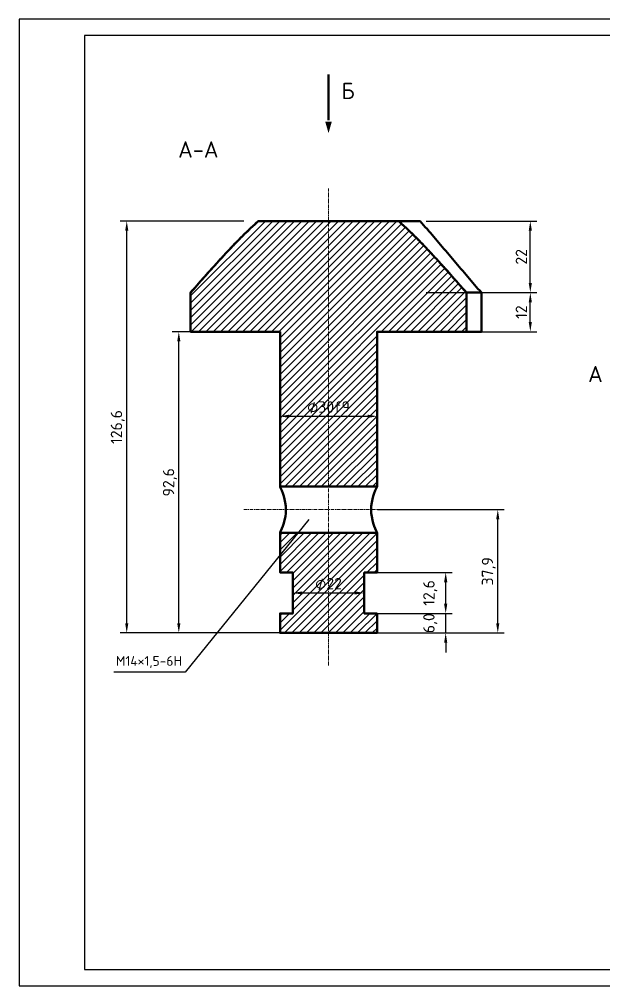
# Model space of a CAD drawing. Header units: millimetres. Extents: x 0 to 420, y 0 to 297.
# Drawn here: x 0 to 179.5, y 0 to 297 of the extents above; entities that cross this region are included whole.
import ezdxf
from ezdxf.enums import TextEntityAlignment as Align

# ---------------------------------------------------------------- set-up
doc = ezdxf.new("R2010")
doc.units = ezdxf.units.MM
doc.header["$LTSCALE"] = 0.35
doc.linetypes.add('CENTER', pattern=[5.08, 3.175, -0.635, 0.635, -0.635])
for name, color, linetype in [('00_РАМКА', 7, 'Continuous'), ('08_ТЕКСТ', 7, 'Continuous'), ('09_РАЗМЕРЫ', 7, 'Continuous')]:
    doc.layers.add(name, color=color, linetype=linetype)
for name, color, linetype, lineweight in [('07_ОСИ', 2, 'CENTER', 18), ('20_ВИДИМЫЕ', 7, 'Continuous', 50), ('23_ШТРИХОВКА', 7, 'Continuous', 18)]:
    doc.layers.add(name, color=color, linetype=linetype, lineweight=lineweight)
doc.styles.add('ГОСТ', font='isocpeur.ttf')
doc.dimstyles.new('ГОСТ', dxfattribs={"dimtxt": 3.5, "dimasz": 3, "dimexe": 2, "dimexo": 0, "dimgap": 1, "dimtad": 1, "dimdec": 1, "dimtxsty": 'ГОСТ', "dimcen": 2.5, "dimclrd": 7, "dimclre": 7, "dimclrt": 7, "dimazin": 3, "dimtfac": 1, "dimtmove": 0, "dimatfit": 3, "dimarcsym": 0})

msp = doc.modelspace()

# ---------------------------------------------------------------- hatches: boundary and pattern name
at = {"layer": '09_РАЗМЕРЫ'}
msp.add_hatch(color=7, dxfattribs=at).paths.add_polyline_path([(95, 262), (94, 265.5), (96, 265.5)])
at = {"layer": '23_ШТРИХОВКА'}
h = msp.add_hatch(dxfattribs=at)
h.set_pattern_fill('ANSI31', scale=0.5)
h.paths.add_polyline_path([(109.9, 200.2), (109.9, 199.8), (109.9, 199.4), (109.9, 199), (109.9, 198.6), (109.9, 198.2), (109.9, 197.8), (109.9, 197.4), (109.9, 197), (109.9, 196.6), (109.9, 196.2), (109.9, 195.8), (109.9, 195.4), (109.9, 195), (109.9, 194.6), (109.9, 194.2), (109.9, 193.8), (109.9, 193.4), (109.9, 193), (109.9, 192.6), (109.9, 192.2), (109.9, 191.8), (109.9, 191.4), (109.9, 191), (109.9, 190.6), (109.9, 190.2), (109.9, 189.8), (109.9, 189.39), (109.9, 188.99), (109.9, 188.59), (109.9, 188.19), (109.9, 187.79), (109.9, 187.39), (109.9, 186.99), (109.9, 186.59), (109.9, 186.19), (109.9, 185.79), (109.9, 185.39), (109.9, 184.99), (109.9, 184.59), (109.9, 184.19), (109.9, 183.79), (109.9, 183.39), (109.9, 182.99), (109.9, 182.59), (109.9, 182.19), (109.9, 181.79), (109.9, 181.39), (109.9, 180.99), (109.9, 180.59), (109.9, 180.19), (109.9, 179.79), (109.9, 179.39), (109.9, 178.99), (109.9, 178.59), (109.9, 178.19), (109.9, 177.79), (109.9, 177.39), (109.9, 176.99), (109.9, 176.59), (109.9, 176.19), (109.9, 175.79), (109.9, 175.39), (109.9, 174.99), (109.9, 174.59), (109.9, 174.19), (109.9, 173.79), (109.9, 173.39), (109.9, 172.99), (109.9, 172.59), (109.9, 172.19), (109.9, 171.79), (109.9, 171.39), (109.9, 170.99), (109.9, 170.59), (109.9, 170.19), (109.9, 169.79), (109.9, 169.39), (109.9, 168.99), (109.9, 168.59), (109.9, 168.19), (109.9, 167.79), (109.9, 167.39), (109.9, 166.98), (109.9, 166.58), (109.9, 166.18), (109.9, 165.78), (109.9, 165.38), (109.9, 164.98), (109.9, 164.58), (109.9, 164.18), (109.9, 163.78), (109.9, 163.38), (109.9, 162.98), (109.9, 162.58), (109.9, 162.18), (109.9, 161.78), (109.9, 161.38), (109.9, 160.98), (109.9, 160.58), (109.9, 160.18), (109.9, 159.78), (109.9, 159.38), (109.9, 158.98), (109.9, 158.58), (109.9, 158.18), (109.9, 157.78), (109.9, 157.38), (109.9, 156.98), (109.9, 156.58), (109.9, 156.18), (109.9, 155.78), (109.9, 155.38), (109.9, 154.98), (109.9, 154.58), (109.9, 154.18), (109.9, 153.78), (109.88, 153.4), (109.48, 153.4), (109.08, 153.4), (108.68, 153.4), (108.28, 153.4), (107.88, 153.4), (107.48, 153.4), (107.08, 153.4), (106.68, 153.4), (106.28, 153.4), (105.88, 153.4), (105.48, 153.4), (105.08, 153.4), (104.68, 153.4), (104.28, 153.4), (103.88, 153.4), (103.48, 153.4), (103.08, 153.4), (102.68, 153.4), (102.28, 153.4), (101.88, 153.4), (101.48, 153.4), (101.07, 153.4), (100.67, 153.4), (100.27, 153.4), (99.87, 153.4), (99.47, 153.4), (99.07, 153.4), (98.67, 153.4), (98.27, 153.4), (97.87, 153.4), (97.47, 153.4), (97.07, 153.4), (96.67, 153.4), (96.27, 153.4), (95.87, 153.4), (95.47, 153.4), (95.07, 153.4), (94.67, 153.4), (94.27, 153.4), (93.87, 153.4), (93.47, 153.4), (93.07, 153.4), (92.67, 153.4), (92.27, 153.4), (91.87, 153.4), (91.47, 153.4), (91.07, 153.4), (90.67, 153.4), (90.27, 153.4), (89.87, 153.4), (89.47, 153.4), (89.07, 153.4), (88.67, 153.4), (88.27, 153.4), (87.87, 153.4), (87.47, 153.4), (87.07, 153.4), (86.67, 153.4), (86.27, 153.4), (85.87, 153.4), (85.47, 153.4), (85.07, 153.4), (84.67, 153.4), (84.27, 153.4), (83.87, 153.4), (83.47, 153.4), (83.07, 153.4), (82.67, 153.4), (82.27, 153.4), (81.87, 153.4), (81.47, 153.4), (81.07, 153.4), (80.67, 153.4), (80.27, 153.4), (80.1, 153.63), (80.1, 154.03), (80.1, 154.43), (80.1, 154.84), (80.1, 155.24), (80.1, 155.64), (80.1, 156.04), (80.1, 156.44), (80.1, 156.84), (80.1, 157.24), (80.1, 157.64), (80.1, 158.04), (80.1, 158.44), (80.1, 158.84), (80.1, 159.24), (80.1, 159.64), (80.1, 160.04), (80.1, 160.44), (80.1, 160.84), (80.1, 161.24), (80.1, 161.64), (80.1, 162.04), (80.1, 162.44), (80.1, 162.84), (80.1, 163.24), (80.1, 163.64), (80.1, 164.04), (80.1, 164.44), (80.1, 164.84), (80.1, 165.24), (80.1, 165.64), (80.1, 166.04), (80.1, 166.44), (80.1, 166.84), (80.1, 167.24), (80.1, 167.64), (80.1, 168.04), (80.1, 168.44), (80.1, 168.84), (80.1, 169.24), (80.1, 169.64), (80.1, 170.04), (80.1, 170.44), (80.1, 170.84), (80.1, 171.24), (80.1, 171.64), (80.1, 172.04), (80.1, 172.44), (80.1, 172.84), (80.1, 173.24), (80.1, 173.64), (80.1, 174.04), (80.1, 174.44), (80.1, 174.84), (80.1, 175.24), (80.1, 175.64), (80.1, 176.04), (80.1, 176.44), (80.1, 176.84), (80.1, 177.25), (80.1, 177.65), (80.1, 178.05), (80.1, 178.45), (80.1, 178.85), (80.1, 179.25), (80.1, 179.65), (80.1, 180.05), (80.1, 180.45), (80.1, 180.85), (80.1, 181.25), (80.1, 181.65), (80.1, 182.05), (80.1, 182.45), (80.1, 182.85), (80.1, 183.25), (80.1, 183.65), (80.1, 184.05), (80.1, 184.45), (80.1, 184.85), (80.1, 185.25), (80.1, 185.65), (80.1, 186.05), (80.1, 186.45), (80.1, 186.85), (80.1, 187.25), (80.1, 187.65), (80.1, 188.05), (80.1, 188.45), (80.1, 188.85), (80.1, 189.25), (80.1, 189.65), (80.1, 190.05), (80.1, 190.45), (80.1, 190.85), (80.1, 191.25), (80.1, 191.65), (80.1, 192.05), (80.1, 192.45), (80.1, 192.85), (80.1, 193.25), (80.1, 193.65), (80.1, 194.05), (80.1, 194.45), (80.1, 194.85), (80.1, 195.25), (80.1, 195.65), (80.1, 196.05), (80.1, 196.45), (80.1, 196.85), (80.1, 197.25), (80.1, 197.65), (80.1, 198.05), (80.1, 198.45), (80.1, 198.85), (80.1, 199.25), (80.1, 199.65), (80.1, 200.06), (80.1, 200.46), (80.1, 200.86), (79.84, 201), (79.44, 201), (79.04, 201), (78.64, 201), (78.24, 201), (77.84, 201), (77.44, 201), (77.04, 201), (76.64, 201), (76.24, 201), (75.84, 201), (75.44, 201), (75.04, 201), (74.64, 201), (74.24, 201), (73.84, 201), (73.44, 201), (73.04, 201), (72.64, 201), (72.24, 201), (71.84, 201), (71.44, 201), (71.04, 201), (70.64, 201), (70.24, 201), (69.84, 201), (69.44, 201), (69.04, 201), (68.64, 201), (68.24, 201), (67.84, 201), (67.44, 201), (67.04, 201), (66.64, 201), (66.24, 201), (65.84, 201), (65.44, 201), (65.04, 201), (64.64, 201), (64.24, 201), (63.84, 201), (63.44, 201), (63.04, 201), (62.64, 201), (62.24, 201), (61.84, 201), (61.44, 201), (61.04, 201), (60.64, 201), (60.24, 201), (59.84, 201), (59.44, 201), (59.04, 201), (58.63, 201), (58.23, 201), (57.83, 201), (57.43, 201), (57.03, 201), (56.63, 201), (56.23, 201), (55.83, 201), (55.43, 201), (55.03, 201), (54.63, 201), (54.23, 201), (53.83, 201), (53.43, 201), (53.03, 201), (52.63, 201), (52.61, 201.38), (52.61, 201.78), (52.61, 202.18), (52.61, 202.58), (52.61, 202.98), (52.61, 203.38), (52.61, 203.78), (52.61, 204.18), (52.61, 204.58), (52.61, 204.98), (52.61, 205.38), (52.61, 205.78), (52.61, 206.18), (52.61, 206.58), (52.61, 206.98), (52.61, 207.39), (52.61, 207.79), (52.61, 208.19), (52.61, 208.59), (52.61, 208.99), (52.61, 209.39), (52.61, 209.79), (52.61, 210.19), (52.61, 210.59), (52.61, 210.99), (52.61, 211.39), (52.61, 211.79), (52.61, 212.19), (52.61, 212.59), (52.61, 212.99), (52.87, 213.29), (53.13, 213.59), (53.4, 213.89), (53.66, 214.2), (53.92, 214.5), (54.19, 214.8), (54.45, 215.1), (54.72, 215.4), (54.98, 215.7), (55.25, 216), (55.51, 216.3), (55.78, 216.6), (56.04, 216.9), (56.31, 217.2), (56.57, 217.5), (56.84, 217.8), (57.1, 218.1), (57.37, 218.39), (57.64, 218.69), (57.9, 218.99), (58.17, 219.29), (58.44, 219.59), (58.7, 219.89), (58.97, 220.18), (59.24, 220.48), (59.51, 220.78), (59.77, 221.08), (60.04, 221.37), (60.31, 221.67), (60.58, 221.97), (60.85, 222.26), (61.12, 222.56), (61.39, 222.85), (61.66, 223.15), (61.93, 223.44), (62.2, 223.74), (62.47, 224.03), (62.74, 224.33), (63.01, 224.62), (63.29, 224.91), (63.56, 225.21), (63.83, 225.5), (64.11, 225.79), (64.38, 226.08), (64.65, 226.37), (64.93, 226.66), (65.2, 226.96), (65.48, 227.24), (65.76, 227.53), (66.03, 227.82), (66.31, 228.11), (66.59, 228.4), (66.87, 228.68), (67.15, 228.97), (67.43, 229.26), (67.71, 229.54), (67.99, 229.82), (68.28, 230.11), (68.56, 230.39), (68.85, 230.67), (69.13, 230.95), (69.42, 231.23), (69.71, 231.51), (70, 231.78), (70.29, 232.06), (70.58, 232.33), (70.87, 232.61), (71.16, 232.88), (71.45, 233.16), (71.74, 233.43), (72.03, 233.71), (72.32, 233.98), (72.61, 234.26), (72.9, 234.53), (73.19, 234.81), (73.52, 235), (73.92, 235), (74.32, 235), (74.72, 235), (75.12, 235), (75.52, 235), (75.92, 235), (76.32, 235), (76.72, 235), (77.12, 235), (77.52, 235), (77.92, 235), (78.32, 235), (78.72, 235), (79.12, 235), (79.52, 235), (79.92, 235), (80.32, 235), (80.72, 235), (81.12, 235), (81.52, 235), (81.92, 235), (82.32, 235), (82.72, 235), (83.12, 235), (83.52, 235), (83.92, 235), (84.32, 235), (84.72, 235), (85.12, 235), (85.52, 235), (85.92, 235), (86.32, 235), (86.72, 235), (87.12, 235), (87.52, 235), (87.92, 235), (88.32, 235), (88.72, 235), (89.13, 235), (89.53, 235), (89.93, 235), (90.33, 235), (90.73, 235), (91.13, 235), (91.53, 235), (91.93, 235), (92.33, 235), (92.73, 235), (93.13, 235), (93.53, 235), (93.93, 235), (94.33, 235), (94.73, 235), (95.13, 235), (95.53, 235), (95.93, 235), (96.33, 235), (96.73, 235), (97.13, 235), (97.53, 235), (97.93, 235), (98.33, 235), (98.73, 235), (99.13, 235), (99.53, 235), (99.93, 235), (100.33, 235), (100.73, 235), (101.13, 235), (101.53, 235), (101.93, 235), (102.33, 235), (102.73, 235), (103.13, 235), (103.53, 235), (103.93, 235), (104.33, 235), (104.73, 235), (105.13, 235), (105.53, 235), (105.93, 235), (106.33, 235), (106.73, 235), (107.13, 235), (107.53, 235), (107.93, 235), (108.33, 235), (108.73, 235), (109.13, 235), (109.53, 235), (109.93, 235), (110.33, 235), (110.73, 235), (111.13, 235), (111.54, 235), (111.94, 235), (112.34, 235), (112.74, 235), (113.14, 235), (113.54, 235), (113.94, 235), (114.34, 235), (114.74, 235), (115.14, 235), (115.54, 235), (115.94, 235), (116.34, 235), (116.7, 234.91), (116.99, 234.63), (117.28, 234.36), (117.57, 234.08), (117.86, 233.81), (118.15, 233.53), (118.44, 233.26), (118.74, 232.98), (119.03, 232.71), (119.32, 232.43), (119.61, 232.16), (119.9, 231.88), (120.19, 231.61), (120.48, 231.33), (120.76, 231.05), (121.05, 230.77), (121.34, 230.49), (121.62, 230.21), (121.9, 229.93), (122.19, 229.64), (122.47, 229.36), (122.75, 229.07), (123.03, 228.79), (123.31, 228.5), (123.59, 228.21), (123.87, 227.93), (124.14, 227.64), (124.42, 227.35), (124.7, 227.06), (124.97, 226.77), (125.25, 226.48), (125.52, 226.19), (125.8, 225.9), (126.07, 225.6), (126.34, 225.31), (126.62, 225.02), (126.89, 224.73), (127.16, 224.43), (127.43, 224.14), (127.7, 223.84), (127.97, 223.55), (128.24, 223.26), (128.51, 222.96), (128.78, 222.66), (129.05, 222.37), (129.32, 222.07), (129.59, 221.78), (129.86, 221.48), (130.13, 221.18), (130.4, 220.89), (130.67, 220.59), (130.93, 220.29), (131.2, 219.99), (131.47, 219.7), (131.73, 219.4), (132, 219.1), (132.27, 218.8), (132.53, 218.5), (132.8, 218.2), (133.07, 217.9), (133.33, 217.6), (133.6, 217.31), (133.86, 217.01), (134.13, 216.71), (134.39, 216.41), (134.66, 216.11), (134.92, 215.81), (135.19, 215.51), (135.45, 215.21), (135.72, 214.91), (135.98, 214.6), (136.24, 214.3), (136.51, 214), (136.77, 213.7), (137.04, 213.4), (137.3, 213.1), (137.39, 212.73), (137.39, 212.33), (137.39, 211.93), (137.39, 211.53), (137.39, 211.13), (137.39, 210.73), (137.39, 210.33), (137.39, 209.93), (137.39, 209.53), (137.39, 209.13), (137.39, 208.73), (137.39, 208.33), (137.39, 207.93), (137.39, 207.53), (137.39, 207.13), (137.39, 206.73), (137.39, 206.33), (137.39, 205.93), (137.39, 205.53), (137.39, 205.13), (137.39, 204.73), (137.39, 204.33), (137.39, 203.93), (137.39, 203.53), (137.39, 203.13), (137.39, 202.73), (137.39, 202.33), (137.39, 201.93), (137.39, 201.53), (137.39, 201.13), (137.11, 201), (136.71, 201), (136.31, 201), (135.91, 201), (135.51, 201), (135.11, 201), (134.71, 201), (134.31, 201), (133.91, 201), (133.51, 201), (133.11, 201), (132.71, 201), (132.31, 201), (131.91, 201), (131.51, 201), (131.11, 201), (130.71, 201), (130.31, 201), (129.91, 201), (129.51, 201), (129.11, 201), (128.71, 201), (128.31, 201), (127.91, 201), (127.51, 201), (127.11, 201), (126.71, 201), (126.31, 201), (125.91, 201), (125.51, 201), (125.11, 201), (124.71, 201), (124.31, 201), (123.91, 201), (123.51, 201), (123.11, 201), (122.71, 201), (122.31, 201), (121.91, 201), (121.51, 201), (121.1, 201), (120.7, 201), (120.3, 201), (119.9, 201), (119.5, 201), (119.1, 201), (118.7, 201), (118.3, 201), (117.9, 201), (117.5, 201), (117.1, 201), (116.7, 201), (116.3, 201), (115.9, 201), (115.5, 201), (115.1, 201), (114.7, 201), (114.3, 201), (113.9, 201), (113.5, 201), (113.1, 201), (112.7, 201), (112.3, 201), (111.9, 201), (111.5, 201), (111.1, 201), (110.7, 201), (110.3, 201), (109.9, 201), (109.9, 200.6)])
h = msp.add_hatch(dxfattribs=at)
h.set_pattern_fill('ANSI31', scale=0.5)
h.paths.add_polyline_path([(109.9, 138.4), (109.9, 138), (109.9, 137.6), (109.9, 137.2), (109.9, 136.8), (109.9, 136.4), (109.9, 136), (109.9, 135.6), (109.9, 135.2), (109.9, 134.8), (109.9, 134.4), (109.9, 134), (109.9, 133.6), (109.9, 133.2), (109.9, 132.8), (109.9, 132.4), (109.9, 132), (109.9, 131.6), (109.9, 131.2), (109.9, 130.8), (109.9, 130.4), (109.9, 130), (109.9, 129.6), (109.9, 129.2), (109.9, 128.8), (109.9, 128.4), (109.9, 128), (109.9, 127.6), (109.9, 127.2), (109.7, 127), (109.3, 127), (108.9, 127), (108.5, 127), (108.1, 127), (107.7, 127), (107.3, 127), (106.9, 127), (106.5, 127), (106.1, 127), (106, 126.7), (106, 126.3), (106, 125.9), (106, 125.5), (106, 125.1), (106, 124.7), (106, 124.3), (106, 123.9), (106, 123.5), (106, 123.1), (106, 122.7), (106, 122.3), (106, 121.9), (106, 121.5), (106, 121.1), (106, 120.7), (106, 120.3), (106, 119.9), (106, 119.5), (106, 119.1), (106, 118.7), (106, 118.3), (106, 117.9), (106, 117.5), (106, 117.1), (106, 116.7), (106, 116.3), (106, 115.9), (106, 115.5), (106, 115.1), (106, 114.7), (106.1, 114.4), (106.5, 114.4), (106.9, 114.4), (107.3, 114.4), (107.7, 114.4), (108.1, 114.4), (108.5, 114.4), (108.9, 114.4), (109.3, 114.4), (109.7, 114.4), (109.9, 114.2), (109.9, 113.8), (109.9, 113.4), (109.9, 113), (109.9, 112.6), (109.9, 112.2), (109.9, 111.8), (109.9, 111.4), (109.9, 111), (109.9, 110.6), (109.9, 110.2), (109.9, 109.8), (109.9, 109.4), (109.9, 109), (109.9, 108.6), (109.7, 108.4), (109.3, 108.4), (108.9, 108.4), (108.5, 108.4), (108.1, 108.4), (107.7, 108.4), (107.3, 108.4), (106.9, 108.4), (106.5, 108.4), (106.1, 108.4), (105.7, 108.4), (105.3, 108.4), (104.9, 108.4), (104.5, 108.4), (104.1, 108.4), (103.7, 108.4), (103.3, 108.4), (102.9, 108.4), (102.5, 108.4), (102.1, 108.4), (101.7, 108.4), (101.3, 108.4), (100.9, 108.4), (100.5, 108.4), (100.1, 108.4), (99.7, 108.4), (99.3, 108.4), (98.9, 108.4), (98.5, 108.4), (98.1, 108.4), (97.7, 108.4), (97.3, 108.4), (96.9, 108.4), (96.5, 108.4), (96.1, 108.4), (95.7, 108.4), (95.3, 108.4), (94.9, 108.4), (94.5, 108.4), (94.1, 108.4), (93.7, 108.4), (93.3, 108.4), (92.9, 108.4), (92.5, 108.4), (92.1, 108.4), (91.7, 108.4), (91.3, 108.4), (90.9, 108.4), (90.5, 108.4), (90.1, 108.4), (89.7, 108.4), (89.3, 108.4), (88.9, 108.4), (88.5, 108.4), (88.1, 108.4), (87.7, 108.4), (87.3, 108.4), (86.9, 108.4), (86.5, 108.4), (86.1, 108.4), (85.7, 108.4), (85.3, 108.4), (84.9, 108.4), (84.5, 108.4), (84.1, 108.4), (83.7, 108.4), (83.3, 108.4), (82.9, 108.4), (82.5, 108.4), (82.1, 108.4), (81.7, 108.4), (81.3, 108.4), (80.9, 108.4), (80.5, 108.4), (80.1, 108.4), (80.1, 108.8), (80.1, 109.2), (80.1, 109.6), (80.1, 110), (80.1, 110.4), (80.1, 110.8), (80.1, 111.2), (80.1, 111.6), (80.1, 112), (80.1, 112.4), (80.1, 112.8), (80.1, 113.2), (80.1, 113.6), (80.1, 114), (80.1, 114.4), (80.5, 114.4), (80.9, 114.4), (81.3, 114.4), (81.7, 114.4), (82.1, 114.4), (82.5, 114.4), (82.9, 114.4), (83.3, 114.4), (83.7, 114.4), (84, 114.5), (84, 114.9), (84, 115.3), (84, 115.7), (84, 116.1), (84, 116.5), (84, 116.9), (84, 117.3), (84, 117.7), (84, 118.1), (84, 118.5), (84, 118.9), (84, 119.3), (84, 119.7), (84, 120.1), (84, 120.5), (84, 120.9), (84, 121.3), (84, 121.7), (84, 122.1), (84, 122.5), (84, 122.9), (84, 123.3), (84, 123.7), (84, 124.1), (84, 124.5), (84, 124.9), (84, 125.3), (84, 125.7), (84, 126.1), (84, 126.5), (84, 126.9), (83.7, 127), (83.3, 127), (82.9, 127), (82.5, 127), (82.1, 127), (81.7, 127), (81.3, 127), (80.9, 127), (80.5, 127), (80.1, 127), (80.1, 127.4), (80.1, 127.8), (80.1, 128.2), (80.1, 128.6), (80.1, 129), (80.1, 129.4), (80.1, 129.8), (80.1, 130.2), (80.1, 130.6), (80.1, 131), (80.1, 131.4), (80.1, 131.8), (80.1, 132.2), (80.1, 132.6), (80.1, 133), (80.1, 133.4), (80.1, 133.8), (80.1, 134.2), (80.1, 134.6), (80.1, 135), (80.1, 135.4), (80.1, 135.8), (80.1, 136.2), (80.1, 136.6), (80.1, 137), (80.1, 137.4), (80.1, 137.8), (80.1, 138.2), (80.1, 138.6), (80.1, 139), (80.3, 139.2), (80.7, 139.2), (81.1, 139.2), (81.5, 139.2), (81.9, 139.2), (82.3, 139.2), (82.7, 139.2), (83.1, 139.2), (83.5, 139.2), (83.9, 139.2), (84.3, 139.2), (84.7, 139.2), (85.1, 139.2), (85.5, 139.2), (85.9, 139.2), (86.3, 139.2), (86.7, 139.2), (87.1, 139.2), (87.5, 139.2), (87.9, 139.2), (88.3, 139.2), (88.7, 139.2), (89.1, 139.2), (89.5, 139.2), (89.9, 139.2), (90.3, 139.2), (90.7, 139.2), (91.1, 139.2), (91.5, 139.2), (91.9, 139.2), (92.3, 139.2), (92.7, 139.2), (93.1, 139.2), (93.5, 139.2), (93.9, 139.2), (94.3, 139.2), (94.7, 139.2), (95.1, 139.2), (95.5, 139.2), (95.9, 139.2), (96.3, 139.2), (96.7, 139.2), (97.1, 139.2), (97.5, 139.2), (97.9, 139.2), (98.3, 139.2), (98.7, 139.2), (99.1, 139.2), (99.5, 139.2), (99.9, 139.2), (100.3, 139.2), (100.7, 139.2), (101.1, 139.2), (101.5, 139.2), (101.9, 139.2), (102.3, 139.2), (102.7, 139.2), (103.1, 139.2), (103.5, 139.2), (103.9, 139.2), (104.3, 139.2), (104.7, 139.2), (105.1, 139.2), (105.5, 139.2), (105.9, 139.2), (106.3, 139.2), (106.7, 139.2), (107.1, 139.2), (107.5, 139.2), (107.9, 139.2), (108.3, 139.2), (108.7, 139.2), (109.1, 139.2), (109.5, 139.2), (109.9, 139.2), (109.9, 138.8)])

# ---------------------------------------------------------------- linework, layer by layer
at = {"layer": '00_РАМКА'}
for points in [[(0, 0), (420, 0), (420, 297), (0, 297)], [(20, 5), (415, 5), (415, 292), (20, 292)]]:
    msp.add_lwpolyline(points, close=True, dxfattribs=at)
at = {"layer": '07_ОСИ'}
for p, q in [((95, 98.4), (95, 245)), ((69, 146.3), (121, 146.3))]:
    msp.add_line(p, q, dxfattribs=at)
at = {"layer": '09_РАЗМЕРЫ'}
for p, q in [((89, 143.3), (51, 96.4)), ((51, 96.4), (29.05, 96.4))]:
    msp.add_line(p, q, dxfattribs=at)
at = {"layer": '20_ВИДИМЫЕ'}
msp.add_line((95, 280), (95, 266), dxfattribs=at)
for points in [[(109.9, 200.2), (109.9, 199.8), (109.9, 199.4), (109.9, 199), (109.9, 198.6), (109.9, 198.2), (109.9, 197.8), (109.9, 197.4), (109.9, 197), (109.9, 196.6), (109.9, 196.2), (109.9, 195.8), (109.9, 195.4), (109.9, 195), (109.9, 194.6), (109.9, 194.2), (109.9, 193.8), (109.9, 193.4), (109.9, 193), (109.9, 192.6), (109.9, 192.2), (109.9, 191.8), (109.9, 191.4), (109.9, 191), (109.9, 190.6), (109.9, 190.2), (109.9, 189.8), (109.9, 189.39), (109.9, 188.99), (109.9, 188.59), (109.9, 188.19), (109.9, 187.79), (109.9, 187.39), (109.9, 186.99), (109.9, 186.59), (109.9, 186.19), (109.9, 185.79), (109.9, 185.39), (109.9, 184.99), (109.9, 184.59), (109.9, 184.19), (109.9, 183.79), (109.9, 183.39), (109.9, 182.99), (109.9, 182.59), (109.9, 182.19), (109.9, 181.79), (109.9, 181.39), (109.9, 180.99), (109.9, 180.59), (109.9, 180.19), (109.9, 179.79), (109.9, 179.39), (109.9, 178.99), (109.9, 178.59), (109.9, 178.19), (109.9, 177.79), (109.9, 177.39), (109.9, 176.99), (109.9, 176.59), (109.9, 176.19), (109.9, 175.79), (109.9, 175.39), (109.9, 174.99), (109.9, 174.59), (109.9, 174.19), (109.9, 173.79), (109.9, 173.39), (109.9, 172.99), (109.9, 172.59), (109.9, 172.19), (109.9, 171.79), (109.9, 171.39), (109.9, 170.99), (109.9, 170.59), (109.9, 170.19), (109.9, 169.79), (109.9, 169.39), (109.9, 168.99), (109.9, 168.59), (109.9, 168.19), (109.9, 167.79), (109.9, 167.39), (109.9, 166.98), (109.9, 166.58), (109.9, 166.18), (109.9, 165.78), (109.9, 165.38), (109.9, 164.98), (109.9, 164.58), (109.9, 164.18), (109.9, 163.78), (109.9, 163.38), (109.9, 162.98), (109.9, 162.58), (109.9, 162.18), (109.9, 161.78), (109.9, 161.38), (109.9, 160.98), (109.9, 160.58), (109.9, 160.18), (109.9, 159.78), (109.9, 159.38), (109.9, 158.98), (109.9, 158.58), (109.9, 158.18), (109.9, 157.78), (109.9, 157.38), (109.9, 156.98), (109.9, 156.58), (109.9, 156.18), (109.9, 155.78), (109.9, 155.38), (109.9, 154.98), (109.9, 154.58), (109.9, 154.18), (109.9, 153.78), (109.88, 153.4), (109.48, 153.4), (109.08, 153.4), (108.68, 153.4), (108.28, 153.4), (107.88, 153.4), (107.48, 153.4), (107.08, 153.4), (106.68, 153.4), (106.28, 153.4), (105.88, 153.4), (105.48, 153.4), (105.08, 153.4), (104.68, 153.4), (104.28, 153.4), (103.88, 153.4), (103.48, 153.4), (103.08, 153.4), (102.68, 153.4), (102.28, 153.4), (101.88, 153.4), (101.48, 153.4), (101.07, 153.4), (100.67, 153.4), (100.27, 153.4), (99.87, 153.4), (99.47, 153.4), (99.07, 153.4), (98.67, 153.4), (98.27, 153.4), (97.87, 153.4), (97.47, 153.4), (97.07, 153.4), (96.67, 153.4), (96.27, 153.4), (95.87, 153.4), (95.47, 153.4), (95.07, 153.4), (94.67, 153.4), (94.27, 153.4), (93.87, 153.4), (93.47, 153.4), (93.07, 153.4), (92.67, 153.4), (92.27, 153.4), (91.87, 153.4), (91.47, 153.4), (91.07, 153.4), (90.67, 153.4), (90.27, 153.4), (89.87, 153.4), (89.47, 153.4), (89.07, 153.4), (88.67, 153.4), (88.27, 153.4), (87.87, 153.4), (87.47, 153.4), (87.07, 153.4), (86.67, 153.4), (86.27, 153.4), (85.87, 153.4), (85.47, 153.4), (85.07, 153.4), (84.67, 153.4), (84.27, 153.4), (83.87, 153.4), (83.47, 153.4), (83.07, 153.4), (82.67, 153.4), (82.27, 153.4), (81.87, 153.4), (81.47, 153.4), (81.07, 153.4), (80.67, 153.4), (80.27, 153.4), (80.1, 153.63), (80.1, 154.03), (80.1, 154.43), (80.1, 154.84), (80.1, 155.24), (80.1, 155.64), (80.1, 156.04), (80.1, 156.44), (80.1, 156.84), (80.1, 157.24), (80.1, 157.64), (80.1, 158.04), (80.1, 158.44), (80.1, 158.84), (80.1, 159.24), (80.1, 159.64), (80.1, 160.04), (80.1, 160.44), (80.1, 160.84), (80.1, 161.24), (80.1, 161.64), (80.1, 162.04), (80.1, 162.44), (80.1, 162.84), (80.1, 163.24), (80.1, 163.64), (80.1, 164.04), (80.1, 164.44), (80.1, 164.84), (80.1, 165.24), (80.1, 165.64), (80.1, 166.04), (80.1, 166.44), (80.1, 166.84), (80.1, 167.24), (80.1, 167.64), (80.1, 168.04), (80.1, 168.44), (80.1, 168.84), (80.1, 169.24), (80.1, 169.64), (80.1, 170.04), (80.1, 170.44), (80.1, 170.84), (80.1, 171.24), (80.1, 171.64), (80.1, 172.04), (80.1, 172.44), (80.1, 172.84), (80.1, 173.24), (80.1, 173.64), (80.1, 174.04), (80.1, 174.44), (80.1, 174.84), (80.1, 175.24), (80.1, 175.64), (80.1, 176.04), (80.1, 176.44), (80.1, 176.84), (80.1, 177.25), (80.1, 177.65), (80.1, 178.05), (80.1, 178.45), (80.1, 178.85), (80.1, 179.25), (80.1, 179.65), (80.1, 180.05), (80.1, 180.45), (80.1, 180.85), (80.1, 181.25), (80.1, 181.65), (80.1, 182.05), (80.1, 182.45), (80.1, 182.85), (80.1, 183.25), (80.1, 183.65), (80.1, 184.05), (80.1, 184.45), (80.1, 184.85), (80.1, 185.25), (80.1, 185.65), (80.1, 186.05), (80.1, 186.45), (80.1, 186.85), (80.1, 187.25), (80.1, 187.65), (80.1, 188.05), (80.1, 188.45), (80.1, 188.85), (80.1, 189.25), (80.1, 189.65), (80.1, 190.05), (80.1, 190.45), (80.1, 190.85), (80.1, 191.25), (80.1, 191.65), (80.1, 192.05), (80.1, 192.45), (80.1, 192.85), (80.1, 193.25), (80.1, 193.65), (80.1, 194.05), (80.1, 194.45), (80.1, 194.85), (80.1, 195.25), (80.1, 195.65), (80.1, 196.05), (80.1, 196.45), (80.1, 196.85), (80.1, 197.25), (80.1, 197.65), (80.1, 198.05), (80.1, 198.45), (80.1, 198.85), (80.1, 199.25), (80.1, 199.65), (80.1, 200.06), (80.1, 200.46), (80.1, 200.86), (79.84, 201), (79.44, 201), (79.04, 201), (78.64, 201), (78.24, 201), (77.84, 201), (77.44, 201), (77.04, 201), (76.64, 201), (76.24, 201), (75.84, 201), (75.44, 201), (75.04, 201), (74.64, 201), (74.24, 201), (73.84, 201), (73.44, 201), (73.04, 201), (72.64, 201), (72.24, 201), (71.84, 201), (71.44, 201), (71.04, 201), (70.64, 201), (70.24, 201), (69.84, 201), (69.44, 201), (69.04, 201), (68.64, 201), (68.24, 201), (67.84, 201), (67.44, 201), (67.04, 201), (66.64, 201), (66.24, 201), (65.84, 201), (65.44, 201), (65.04, 201), (64.64, 201), (64.24, 201), (63.84, 201), (63.44, 201), (63.04, 201), (62.64, 201), (62.24, 201), (61.84, 201), (61.44, 201), (61.04, 201), (60.64, 201), (60.24, 201), (59.84, 201), (59.44, 201), (59.04, 201), (58.63, 201), (58.23, 201), (57.83, 201), (57.43, 201), (57.03, 201), (56.63, 201), (56.23, 201), (55.83, 201), (55.43, 201), (55.03, 201), (54.63, 201), (54.23, 201), (53.83, 201), (53.43, 201), (53.03, 201), (52.63, 201), (52.61, 201.38), (52.61, 201.78), (52.61, 202.18), (52.61, 202.58), (52.61, 202.98), (52.61, 203.38), (52.61, 203.78), (52.61, 204.18), (52.61, 204.58), (52.61, 204.98), (52.61, 205.38), (52.61, 205.78), (52.61, 206.18), (52.61, 206.58), (52.61, 206.98), (52.61, 207.39), (52.61, 207.79), (52.61, 208.19), (52.61, 208.59), (52.61, 208.99), (52.61, 209.39), (52.61, 209.79), (52.61, 210.19), (52.61, 210.59), (52.61, 210.99), (52.61, 211.39), (52.61, 211.79), (52.61, 212.19), (52.61, 212.59), (52.61, 212.99), (52.87, 213.29), (53.13, 213.59), (53.4, 213.89), (53.66, 214.2), (53.92, 214.5), (54.19, 214.8), (54.45, 215.1), (54.72, 215.4), (54.98, 215.7), (55.25, 216), (55.51, 216.3), (55.78, 216.6), (56.04, 216.9), (56.31, 217.2), (56.57, 217.5), (56.84, 217.8), (57.1, 218.1), (57.37, 218.39), (57.64, 218.69), (57.9, 218.99), (58.17, 219.29), (58.44, 219.59), (58.7, 219.89), (58.97, 220.18), (59.24, 220.48), (59.51, 220.78), (59.77, 221.08), (60.04, 221.37), (60.31, 221.67), (60.58, 221.97), (60.85, 222.26), (61.12, 222.56), (61.39, 222.85), (61.66, 223.15), (61.93, 223.44), (62.2, 223.74), (62.47, 224.03), (62.74, 224.33), (63.01, 224.62), (63.29, 224.91), (63.56, 225.21), (63.83, 225.5), (64.11, 225.79), (64.38, 226.08), (64.65, 226.37), (64.93, 226.66), (65.2, 226.96), (65.48, 227.24), (65.76, 227.53), (66.03, 227.82), (66.31, 228.11), (66.59, 228.4), (66.87, 228.68), (67.15, 228.97), (67.43, 229.26), (67.71, 229.54), (67.99, 229.82), (68.28, 230.11), (68.56, 230.39), (68.85, 230.67), (69.13, 230.95), (69.42, 231.23), (69.71, 231.51), (70, 231.78), (70.29, 232.06), (70.58, 232.33), (70.87, 232.61), (71.16, 232.88), (71.45, 233.16), (71.74, 233.43), (72.03, 233.71), (72.32, 233.98), (72.61, 234.26), (72.9, 234.53), (73.19, 234.81), (73.52, 235), (73.92, 235), (74.32, 235), (74.72, 235), (75.12, 235), (75.52, 235), (75.92, 235), (76.32, 235), (76.72, 235), (77.12, 235), (77.52, 235), (77.92, 235), (78.32, 235), (78.72, 235), (79.12, 235), (79.52, 235), (79.92, 235), (80.32, 235), (80.72, 235), (81.12, 235), (81.52, 235), (81.92, 235), (82.32, 235), (82.72, 235), (83.12, 235), (83.52, 235), (83.92, 235), (84.32, 235), (84.72, 235), (85.12, 235), (85.52, 235), (85.92, 235), (86.32, 235), (86.72, 235), (87.12, 235), (87.52, 235), (87.92, 235), (88.32, 235), (88.72, 235), (89.13, 235), (89.53, 235), (89.93, 235), (90.33, 235), (90.73, 235), (91.13, 235), (91.53, 235), (91.93, 235), (92.33, 235), (92.73, 235), (93.13, 235), (93.53, 235), (93.93, 235), (94.33, 235), (94.73, 235), (95.13, 235), (95.53, 235), (95.93, 235), (96.33, 235), (96.73, 235), (97.13, 235), (97.53, 235), (97.93, 235), (98.33, 235), (98.73, 235), (99.13, 235), (99.53, 235), (99.93, 235), (100.33, 235), (100.73, 235), (101.13, 235), (101.53, 235), (101.93, 235), (102.33, 235), (102.73, 235), (103.13, 235), (103.53, 235), (103.93, 235), (104.33, 235), (104.73, 235), (105.13, 235), (105.53, 235), (105.93, 235), (106.33, 235), (106.73, 235), (107.13, 235), (107.53, 235), (107.93, 235), (108.33, 235), (108.73, 235), (109.13, 235), (109.53, 235), (109.93, 235), (110.33, 235), (110.73, 235), (111.13, 235), (111.54, 235), (111.94, 235), (112.34, 235), (112.74, 235), (113.14, 235), (113.54, 235), (113.94, 235), (114.34, 235), (114.74, 235), (115.14, 235), (115.54, 235), (115.94, 235), (116.34, 235), (116.7, 234.91), (116.99, 234.63), (117.28, 234.36), (117.57, 234.08), (117.86, 233.81), (118.15, 233.53), (118.44, 233.26), (118.74, 232.98), (119.03, 232.71), (119.32, 232.43), (119.61, 232.16), (119.9, 231.88), (120.19, 231.61), (120.48, 231.33), (120.76, 231.05), (121.05, 230.77), (121.34, 230.49), (121.62, 230.21), (121.9, 229.93), (122.19, 229.64), (122.47, 229.36), (122.75, 229.07), (123.03, 228.79), (123.31, 228.5), (123.59, 228.21), (123.87, 227.93), (124.14, 227.64), (124.42, 227.35), (124.7, 227.06), (124.97, 226.77), (125.25, 226.48), (125.52, 226.19), (125.8, 225.9), (126.07, 225.6), (126.34, 225.31), (126.62, 225.02), (126.89, 224.73), (127.16, 224.43), (127.43, 224.14), (127.7, 223.84), (127.97, 223.55), (128.24, 223.26), (128.51, 222.96), (128.78, 222.66), (129.05, 222.37), (129.32, 222.07), (129.59, 221.78), (129.86, 221.48), (130.13, 221.18), (130.4, 220.89), (130.67, 220.59), (130.93, 220.29), (131.2, 219.99), (131.47, 219.7), (131.73, 219.4), (132, 219.1), (132.27, 218.8), (132.53, 218.5), (132.8, 218.2), (133.07, 217.9), (133.33, 217.6), (133.6, 217.31), (133.86, 217.01), (134.13, 216.71), (134.39, 216.41), (134.66, 216.11), (134.92, 215.81), (135.19, 215.51), (135.45, 215.21), (135.72, 214.91), (135.98, 214.6), (136.24, 214.3), (136.51, 214), (136.77, 213.7), (137.04, 213.4), (137.3, 213.1), (137.39, 212.73), (137.39, 212.33), (137.39, 211.93), (137.39, 211.53), (137.39, 211.13), (137.39, 210.73), (137.39, 210.33), (137.39, 209.93), (137.39, 209.53), (137.39, 209.13), (137.39, 208.73), (137.39, 208.33), (137.39, 207.93), (137.39, 207.53), (137.39, 207.13), (137.39, 206.73), (137.39, 206.33), (137.39, 205.93), (137.39, 205.53), (137.39, 205.13), (137.39, 204.73), (137.39, 204.33), (137.39, 203.93), (137.39, 203.53), (137.39, 203.13), (137.39, 202.73), (137.39, 202.33), (137.39, 201.93), (137.39, 201.53), (137.39, 201.13), (137.11, 201), (136.71, 201), (136.31, 201), (135.91, 201), (135.51, 201), (135.11, 201), (134.71, 201), (134.31, 201), (133.91, 201), (133.51, 201), (133.11, 201), (132.71, 201), (132.31, 201), (131.91, 201), (131.51, 201), (131.11, 201), (130.71, 201), (130.31, 201), (129.91, 201), (129.51, 201), (129.11, 201), (128.71, 201), (128.31, 201), (127.91, 201), (127.51, 201), (127.11, 201), (126.71, 201), (126.31, 201), (125.91, 201), (125.51, 201), (125.11, 201), (124.71, 201), (124.31, 201), (123.91, 201), (123.51, 201), (123.11, 201), (122.71, 201), (122.31, 201), (121.91, 201), (121.51, 201), (121.1, 201), (120.7, 201), (120.3, 201), (119.9, 201), (119.5, 201), (119.1, 201), (118.7, 201), (118.3, 201), (117.9, 201), (117.5, 201), (117.1, 201), (116.7, 201), (116.3, 201), (115.9, 201), (115.5, 201), (115.1, 201), (114.7, 201), (114.3, 201), (113.9, 201), (113.5, 201), (113.1, 201), (112.7, 201), (112.3, 201), (111.9, 201), (111.5, 201), (111.1, 201), (110.7, 201), (110.3, 201), (109.9, 201), (109.9, 200.6), (109.9, 200.2)], [(109.9, 138.4), (109.9, 138), (109.9, 137.6), (109.9, 137.2), (109.9, 136.8), (109.9, 136.4), (109.9, 136), (109.9, 135.6), (109.9, 135.2), (109.9, 134.8), (109.9, 134.4), (109.9, 134), (109.9, 133.6), (109.9, 133.2), (109.9, 132.8), (109.9, 132.4), (109.9, 132), (109.9, 131.6), (109.9, 131.2), (109.9, 130.8), (109.9, 130.4), (109.9, 130), (109.9, 129.6), (109.9, 129.2), (109.9, 128.8), (109.9, 128.4), (109.9, 128), (109.9, 127.6), (109.9, 127.2), (109.7, 127), (109.3, 127), (108.9, 127), (108.5, 127), (108.1, 127), (107.7, 127), (107.3, 127), (106.9, 127), (106.5, 127), (106.1, 127), (106, 126.7), (106, 126.3), (106, 125.9), (106, 125.5), (106, 125.1), (106, 124.7), (106, 124.3), (106, 123.9), (106, 123.5), (106, 123.1), (106, 122.7), (106, 122.3), (106, 121.9), (106, 121.5), (106, 121.1), (106, 120.7), (106, 120.3), (106, 119.9), (106, 119.5), (106, 119.1), (106, 118.7), (106, 118.3), (106, 117.9), (106, 117.5), (106, 117.1), (106, 116.7), (106, 116.3), (106, 115.9), (106, 115.5), (106, 115.1), (106, 114.7), (106.1, 114.4), (106.5, 114.4), (106.9, 114.4), (107.3, 114.4), (107.7, 114.4), (108.1, 114.4), (108.5, 114.4), (108.9, 114.4), (109.3, 114.4), (109.7, 114.4), (109.9, 114.2), (109.9, 113.8), (109.9, 113.4), (109.9, 113), (109.9, 112.6), (109.9, 112.2), (109.9, 111.8), (109.9, 111.4), (109.9, 111), (109.9, 110.6), (109.9, 110.2), (109.9, 109.8), (109.9, 109.4), (109.9, 109), (109.9, 108.6), (109.7, 108.4), (109.3, 108.4), (108.9, 108.4), (108.5, 108.4), (108.1, 108.4), (107.7, 108.4), (107.3, 108.4), (106.9, 108.4), (106.5, 108.4), (106.1, 108.4), (105.7, 108.4), (105.3, 108.4), (104.9, 108.4), (104.5, 108.4), (104.1, 108.4), (103.7, 108.4), (103.3, 108.4), (102.9, 108.4), (102.5, 108.4), (102.1, 108.4), (101.7, 108.4), (101.3, 108.4), (100.9, 108.4), (100.5, 108.4), (100.1, 108.4), (99.7, 108.4), (99.3, 108.4), (98.9, 108.4), (98.5, 108.4), (98.1, 108.4), (97.7, 108.4), (97.3, 108.4), (96.9, 108.4), (96.5, 108.4), (96.1, 108.4), (95.7, 108.4), (95.3, 108.4), (94.9, 108.4), (94.5, 108.4), (94.1, 108.4), (93.7, 108.4), (93.3, 108.4), (92.9, 108.4), (92.5, 108.4), (92.1, 108.4), (91.7, 108.4), (91.3, 108.4), (90.9, 108.4), (90.5, 108.4), (90.1, 108.4), (89.7, 108.4), (89.3, 108.4), (88.9, 108.4), (88.5, 108.4), (88.1, 108.4), (87.7, 108.4), (87.3, 108.4), (86.9, 108.4), (86.5, 108.4), (86.1, 108.4), (85.7, 108.4), (85.3, 108.4), (84.9, 108.4), (84.5, 108.4), (84.1, 108.4), (83.7, 108.4), (83.3, 108.4), (82.9, 108.4), (82.5, 108.4), (82.1, 108.4), (81.7, 108.4), (81.3, 108.4), (80.9, 108.4), (80.5, 108.4), (80.1, 108.4), (80.1, 108.8), (80.1, 109.2), (80.1, 109.6), (80.1, 110), (80.1, 110.4), (80.1, 110.8), (80.1, 111.2), (80.1, 111.6), (80.1, 112), (80.1, 112.4), (80.1, 112.8), (80.1, 113.2), (80.1, 113.6), (80.1, 114), (80.1, 114.4), (80.5, 114.4), (80.9, 114.4), (81.3, 114.4), (81.7, 114.4), (82.1, 114.4), (82.5, 114.4), (82.9, 114.4), (83.3, 114.4), (83.7, 114.4), (84, 114.5), (84, 114.9), (84, 115.3), (84, 115.7), (84, 116.1), (84, 116.5), (84, 116.9), (84, 117.3), (84, 117.7), (84, 118.1), (84, 118.5), (84, 118.9), (84, 119.3), (84, 119.7), (84, 120.1), (84, 120.5), (84, 120.9), (84, 121.3), (84, 121.7), (84, 122.1), (84, 122.5), (84, 122.9), (84, 123.3), (84, 123.7), (84, 124.1), (84, 124.5), (84, 124.9), (84, 125.3), (84, 125.7), (84, 126.1), (84, 126.5), (84, 126.9), (83.7, 127), (83.3, 127), (82.9, 127), (82.5, 127), (82.1, 127), (81.7, 127), (81.3, 127), (80.9, 127), (80.5, 127), (80.1, 127), (80.1, 127.4), (80.1, 127.8), (80.1, 128.2), (80.1, 128.6), (80.1, 129), (80.1, 129.4), (80.1, 129.8), (80.1, 130.2), (80.1, 130.6), (80.1, 131), (80.1, 131.4), (80.1, 131.8), (80.1, 132.2), (80.1, 132.6), (80.1, 133), (80.1, 133.4), (80.1, 133.8), (80.1, 134.2), (80.1, 134.6), (80.1, 135), (80.1, 135.4), (80.1, 135.8), (80.1, 136.2), (80.1, 136.6), (80.1, 137), (80.1, 137.4), (80.1, 137.8), (80.1, 138.2), (80.1, 138.6), (80.1, 139), (80.3, 139.2), (80.7, 139.2), (81.1, 139.2), (81.5, 139.2), (81.9, 139.2), (82.3, 139.2), (82.7, 139.2), (83.1, 139.2), (83.5, 139.2), (83.9, 139.2), (84.3, 139.2), (84.7, 139.2), (85.1, 139.2), (85.5, 139.2), (85.9, 139.2), (86.3, 139.2), (86.7, 139.2), (87.1, 139.2), (87.5, 139.2), (87.9, 139.2), (88.3, 139.2), (88.7, 139.2), (89.1, 139.2), (89.5, 139.2), (89.9, 139.2), (90.3, 139.2), (90.7, 139.2), (91.1, 139.2), (91.5, 139.2), (91.9, 139.2), (92.3, 139.2), (92.7, 139.2), (93.1, 139.2), (93.5, 139.2), (93.9, 139.2), (94.3, 139.2), (94.7, 139.2), (95.1, 139.2), (95.5, 139.2), (95.9, 139.2), (96.3, 139.2), (96.7, 139.2), (97.1, 139.2), (97.5, 139.2), (97.9, 139.2), (98.3, 139.2), (98.7, 139.2), (99.1, 139.2), (99.5, 139.2), (99.9, 139.2), (100.3, 139.2), (100.7, 139.2), (101.1, 139.2), (101.5, 139.2), (101.9, 139.2), (102.3, 139.2), (102.7, 139.2), (103.1, 139.2), (103.5, 139.2), (103.9, 139.2), (104.3, 139.2), (104.7, 139.2), (105.1, 139.2), (105.5, 139.2), (105.9, 139.2), (106.3, 139.2), (106.7, 139.2), (107.1, 139.2), (107.5, 139.2), (107.9, 139.2), (108.3, 139.2), (108.7, 139.2), (109.1, 139.2), (109.5, 139.2), (109.9, 139.2), (109.9, 138.8), (109.9, 138.4)]]:
    msp.add_lwpolyline(points, close=True, dxfattribs=at)
for points in [[(73.4, 235), (72.86, 234.49), (72.33, 233.99), (71.79, 233.48), (71.25, 232.97), (70.71, 232.46), (70.17, 231.94)], [(73.4, 235), (116.6, 235)], [(116.6, 235), (117.14, 234.49), (117.67, 233.99), (118.21, 233.48), (118.75, 232.97), (119.29, 232.46), (119.83, 231.94)], [(118, 235), (116.6, 235)], [(123.17, 235), (123.01, 235), (122.55, 235), (121.81, 235), (120.77, 235), (119.49, 235), (118, 235)], [(123.17, 235), (123.7, 234.39), (124.22, 233.78), (124.74, 233.17), (125.26, 232.56), (125.78, 231.94), (126.31, 231.33), (126.83, 230.72), (127.35, 230.11), (127.87, 229.5), (128.39, 228.89), (128.92, 228.28), (129.44, 227.67), (129.96, 227.06), (130.48, 226.44), (131, 225.83), (131.53, 225.22), (132.05, 224.61), (132.57, 224), (133.09, 223.39), (133.61, 222.78), (134.14, 222.17), (134.66, 221.56), (135.18, 220.94), (135.7, 220.33), (136.22, 219.72), (136.75, 219.11), (137.27, 218.5), (137.79, 217.89), (138.31, 217.28), (138.83, 216.67), (139.36, 216.06), (139.88, 215.44), (140.4, 214.83), (140.92, 214.22), (141.44, 213.61), (141.97, 213)], [(52.61, 213), (53.15, 213.61), (53.68, 214.21), (54.21, 214.82), (54.74, 215.43), (55.28, 216.03), (55.81, 216.64), (56.35, 217.24), (56.88, 217.85), (57.42, 218.45), (57.96, 219.05), (58.49, 219.65), (59.03, 220.25), (59.57, 220.85), (60.12, 221.45), (60.66, 222.05), (61.2, 222.65), (61.75, 223.24), (62.29, 223.84), (62.84, 224.43), (63.39, 225.02), (63.94, 225.61), (64.49, 226.2), (65.05, 226.79), (65.6, 227.37), (66.16, 227.96), (66.72, 228.54), (67.29, 229.11), (67.86, 229.69), (68.43, 230.26), (69, 230.82), (69.58, 231.38), (70.17, 231.94)], [(137.39, 213), (136.85, 213.61), (136.32, 214.21), (135.79, 214.82), (135.26, 215.43), (134.72, 216.03), (134.19, 216.64), (133.65, 217.24), (133.12, 217.85), (132.58, 218.45), (132.04, 219.05), (131.51, 219.65), (130.97, 220.25), (130.43, 220.85), (129.88, 221.45), (129.34, 222.05), (128.8, 222.65), (128.25, 223.24), (127.71, 223.84), (127.16, 224.43), (126.61, 225.02), (126.06, 225.61), (125.51, 226.2), (124.95, 226.79), (124.4, 227.37), (123.84, 227.96), (123.28, 228.54), (122.71, 229.11), (122.14, 229.69), (121.57, 230.26), (121, 230.82), (120.42, 231.38), (119.83, 231.94)], [(52.61, 213), (52.61, 201)], [(137.39, 213), (137.39, 201)], [(141.97, 213), (141.83, 213), (141.44, 213), (140.8, 213), (139.89, 213), (138.75, 213), (137.39, 213)], [(141.97, 213), (141.97, 201)], [(80.1, 201), (52.61, 201)], [(80.1, 153.4), (80.1, 201)], [(137.39, 201), (109.9, 201)], [(109.9, 153.4), (109.9, 201)], [(141.97, 201), (141.83, 201), (141.44, 201), (140.8, 201), (139.89, 201), (138.75, 201), (137.39, 201)], [(80.1, 153.4), (109.9, 153.4)], [(80.1, 139.2), (80.18, 139.36), (80.38, 139.81), (80.66, 140.46), (80.96, 141.26), (81.26, 142.15), (81.52, 143.12), (81.73, 144.15), (81.86, 145.22), (81.9, 146.3), (81.85, 147.39), (81.72, 148.46), (81.52, 149.49), (81.26, 150.46), (80.96, 151.35), (80.66, 152.14), (80.38, 152.79), (80.18, 153.24), (80.1, 153.4)], [(109.9, 139.2), (109.82, 139.36), (109.62, 139.81), (109.34, 140.46), (109.04, 141.25), (108.74, 142.15), (108.48, 143.12), (108.28, 144.15), (108.14, 145.21), (108.1, 146.3), (108.14, 147.39), (108.28, 148.45), (108.48, 149.48), (108.74, 150.45), (109.04, 151.35), (109.34, 152.14), (109.62, 152.79), (109.82, 153.24), (109.9, 153.4)], [(80.1, 127), (80.1, 139.2)], [(80.1, 139.2), (109.9, 139.2)], [(109.9, 127), (109.9, 139.2)], [(84, 127), (82.85, 127), (81.88, 127), (81.11, 127), (80.56, 127), (80.22, 127), (80.1, 127)], [(84, 127), (80.1, 127)], [(84, 114.4), (84, 127)], [(109.9, 127), (109.78, 127), (109.44, 127), (108.89, 127), (108.12, 127), (107.15, 127), (106, 127)], [(106, 114.4), (106, 127)], [(109.9, 127), (106, 127)], [(84, 114.4), (80.1, 114.4)], [(80.1, 108.4), (80.1, 114.4)], [(84, 114.4), (82.85, 114.4), (81.88, 114.4), (81.11, 114.4), (80.56, 114.4), (80.22, 114.4), (80.1, 114.4)], [(109.9, 114.4), (106, 114.4)], [(109.9, 114.4), (109.78, 114.4), (109.44, 114.4), (108.89, 114.4), (108.12, 114.4), (107.15, 114.4), (106, 114.4)], [(109.9, 108.4), (109.9, 114.4)], [(109.9, 108.4), (80.1, 108.4)]]:
    msp.add_lwpolyline(points, dxfattribs=at)

# ---------------------------------------------------------------- texts
at = {"layer": '08_ТЕКСТ', "style": 'ГОСТ'}
for s, p in [('Б', (101, 275)), ('А', (177, 188))]:
    msp.add_text(s, height=5, dxfattribs=at).set_placement(p, align=Align.MIDDLE_CENTER)
msp.add_text('А-А', height=5, dxfattribs=at).set_placement((55, 253), align=Align.BOTTOM_CENTER)
msp.add_text('М14×1,5-6Н', height=3, dxfattribs=at).set_placement((50, 97.4), align=Align.BOTTOM_RIGHT)

# ---------------------------------------------------------------- dimensions: what is measured, and where the dimension line sits
at = {"layer": '09_РАЗМЕРЫ'}
for base, p1, p2, text in [((33, 108.4), (69, 108.4), (69, 235), '126,6'), ((157, 213), (125, 213), (125, 235), '22'), ((157, 201), (125, 201), (125, 213), '12'), ((49, 108.4), (80, 108.4), (80, 201), '92,6'), ((147, 108.4), (110, 108.4), (110, 146.3), '37,9'), ((131, 114.4), (110, 114.4), (110, 127), '12,6'), ((131, 108.4), (110, 108.4), (110, 114.4), '6,0')]:
    msp.add_linear_dim(base=base, p1=p1, p2=p2, angle=90, text=text, dimstyle='ГОСТ', override={"dimtxsty": 'ГОСТ'}, dxfattribs=at).render()
for base, p1, p2, text in [((80, 175), (80, 175), (110, 175), '⌀30f9'), ((84, 120.7), (84, 120.7), (106, 120.7), '⌀22')]:
    msp.add_linear_dim(base=base, p1=p1, p2=p2, text=text, dimstyle='ГОСТ', override={"dimtxsty": 'ГОСТ'}, dxfattribs=at).render()

doc.saveas('drawing.dxf')
